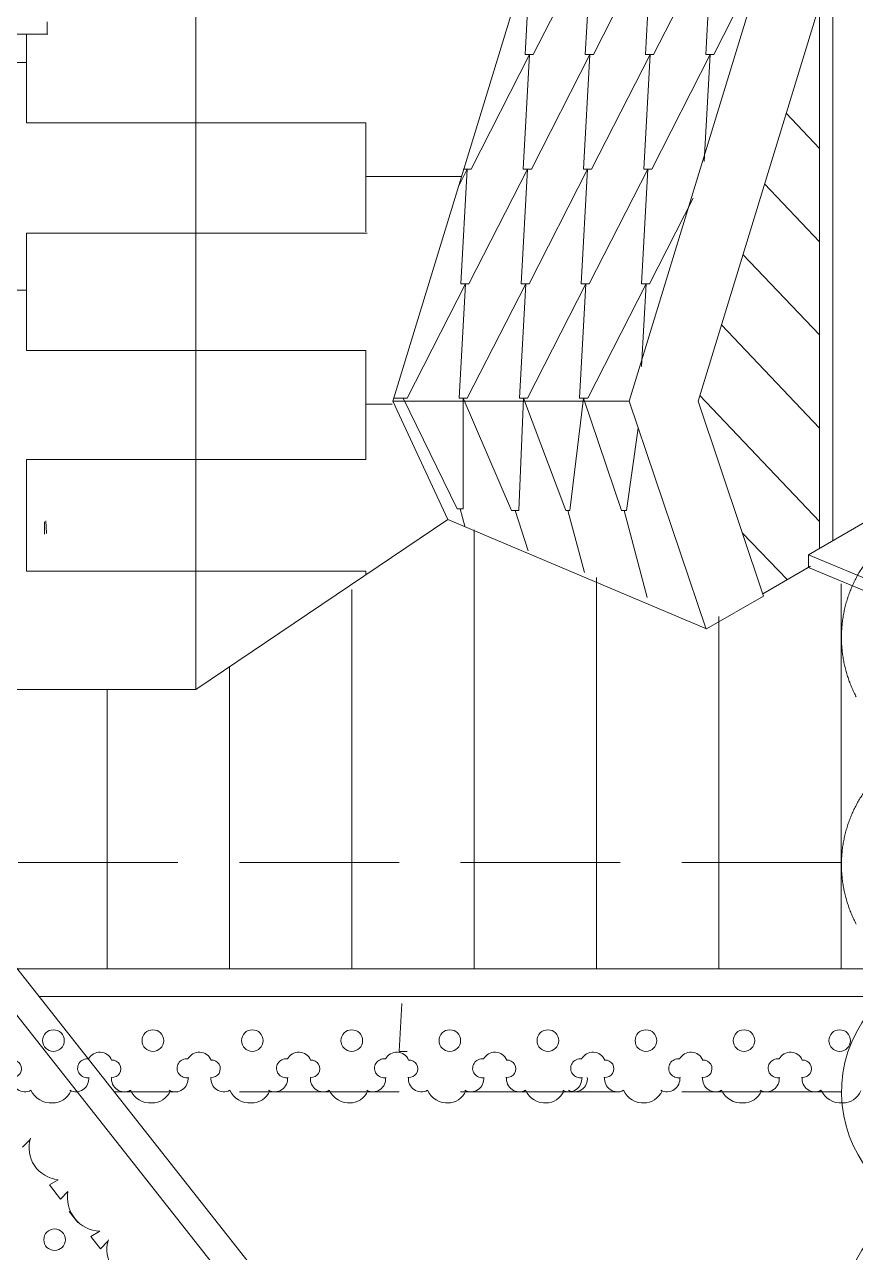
# Model space of a CAD drawing. Header units: millimetres. Extents: x 2399 to 111977, y 1313 to 59551.
# Drawn here: x 74084 to 75553, y 39727 to 41898 of the extents above; entities that cross this region are included whole.
import ezdxf

# ---------------------------------------------------------------- set-up
doc = ezdxf.new("R2010")
doc.units = ezdxf.units.MM
doc.linetypes.add('Невидимая', pattern=[391.222223, 282.222223, -109])
doc.layers.add('Basement level', color=252, linetype='Continuous', lineweight=13)
doc.layers.add('main line', color=7, linetype='Continuous', lineweight=13)
doc.layers.add('hatch1', color=7, linetype='Continuous', lineweight=20, true_color=0x6a6a6a)

msp = doc.modelspace()

# ---------------------------------------------------------------- linework, layer by layer
at = {"layer": 'Basement level', "color": 252, "linetype": 'Continuous', "lineweight": 13}
msp.add_line((74760.2242, 41237.3947), (74736.2725, 41237.3947), dxfattribs=at)
at = {"layer": 'hatch1', "color": 251, "linetype": 'Continuous', "lineweight": 20, "true_color": 0x6a6a6a}
for p, q in [((74983.2138, 41845.3438), (75086.5115, 42047.9935)), ((75086.5115, 42047.9935), (75075.3346, 41845.3438)), ((75089.6531, 41845.3438), (75192.9508, 42047.9935)), ((75192.9508, 42047.9935), (75181.774, 41845.3438)), ((75196.0925, 41845.3438), (75299.3902, 42047.9935)), ((75299.3902, 42047.9935), (75288.2133, 41845.3438)), ((75302.5318, 41845.3438), (75405.7001, 42047.7396)), ((74979.203, 42032.2352), (74968.8953, 41845.3438)), ((74873.5376, 41642.6941), (74976.8353, 41845.3438)), ((74976.8353, 41845.3438), (74965.6585, 41642.6941)), ((74983.2138, 41845.3438), (74968.8953, 41845.3438)), ((74979.977, 41642.6941), (75083.2747, 41845.3438)), ((75083.2747, 41845.3438), (75072.0978, 41642.6941)), ((75089.6531, 41845.3438), (75075.3346, 41845.3438)), ((75086.4163, 41642.6941), (75189.714, 41845.3438)), ((75189.714, 41845.3438), (75178.5372, 41642.6941)), ((75196.0925, 41845.3438), (75181.774, 41845.3438)), ((75192.8556, 41642.6941), (75296.1533, 41845.3438)), ((75296.1533, 41845.3438), (75285.7108, 41656.0085)), ((75302.5318, 41845.3438), (75288.2133, 41845.3438)), ((74851.4428, 41613.3935), (74866.3784, 41642.6941)), ((74866.3784, 41642.6941), (74855.2015, 41440.0444)), ((74873.5376, 41642.6941), (74859.2191, 41642.6941)), ((74869.52, 41440.0444), (74972.8177, 41642.6941)), ((74972.8177, 41642.6941), (74961.6409, 41440.0444)), ((74979.977, 41642.6941), (74965.6585, 41642.6941)), ((74975.9594, 41440.0444), (75079.2571, 41642.6941)), ((75079.2571, 41642.6941), (75068.0802, 41440.0444)), ((75086.4163, 41642.6941), (75072.0978, 41642.6941)), ((75082.3987, 41440.0444), (75185.6964, 41642.6941)), ((75185.6964, 41642.6941), (75174.5196, 41440.0444)), ((75192.8556, 41642.6941), (75178.5372, 41642.6941)), ((75188.838, 41440.0444), (75265.8179, 41591.0638)), ((74760.2242, 41237.3947), (74863.5219, 41440.0444)), ((74863.5219, 41440.0444), (74852.345, 41237.3947)), ((74869.52, 41440.0444), (74855.2015, 41440.0444)), ((74866.6635, 41237.3947), (74969.9612, 41440.0444)), ((74969.9612, 41440.0444), (74958.7844, 41237.3947)), ((74975.9594, 41440.0444), (74961.6409, 41440.0444)), ((74973.1029, 41237.3947), (75076.4005, 41440.0444)), ((75076.4005, 41440.0444), (75065.2237, 41237.3947)), ((75082.3987, 41440.0444), (75068.0802, 41440.0444)), ((75079.5422, 41237.3947), (75182.8399, 41440.0444)), ((75188.838, 41440.0444), (75174.5196, 41440.0444)), ((75182.8399, 41440.0444), (75174.7761, 41293.8377)), ((74848.437, 41041.7074), (74753.0649, 41237.3947)), ((74866.6635, 41237.3947), (74852.345, 41237.3947)), ((74859.5043, 41237.3947), (74944.7205, 41038.8841)), ((74859.5043, 41237.3947), (74859.5043, 41041.7074)), ((74957.4693, 41038.8841), (74965.9436, 41237.3947)), ((74973.1029, 41237.3947), (74958.7844, 41237.3947)), ((74965.9436, 41237.3947), (75041.0446, 41038.8841)), ((75072.3829, 41237.3947), (75048.1272, 41038.8841)), ((75079.5422, 41237.3947), (75065.2237, 41237.3947)), ((75072.3829, 41237.3947), (75139.4934, 41038.8841)), ((75147.9926, 41038.8841), (75168.7708, 41184.7369)), ((74859.5043, 41041.7074), (74848.437, 41041.7074)), ((74853.9706, 41041.7074), (74862.0783, 41011.4493)), ((74944.7205, 41038.8841), (74957.4693, 41038.8841)), ((74951.0949, 41038.8841), (74974.0628, 40967.6849)), ((75041.0446, 41038.8841), (75048.1272, 41038.8841)), ((75044.5859, 41038.8841), (75073.9477, 40929.3043)), ((75139.4934, 41038.8841), (75147.9926, 41038.8841)), ((75143.743, 41038.8841), (75184.8989, 40885.2885)), ((74750.8788, 40167.2627), (74746.1846, 40082.151)), ((74760.5031, 40082.151), (74746.1846, 40082.151))]:
    msp.add_line(p, q, dxfattribs=at)
at = {"layer": 'main line', "color": 7, "linetype": 'Continuous', "lineweight": 13}
for p, q in [((74386.3752, 43445.6337), (74386.3752, 40722.3835)), ((74734.6829, 41232.2053), (75134.4675, 42537.3894)), ((75152.7297, 41232.2053), (75552.5143, 42537.3894)), ((75274.5904, 41232.2053), (75552.5143, 42139.5485)), ((75513.2492, 42011.3591), (75513.2492, 40985.9204)), ((75489.6719, 41934.3858), (75489.6719, 40972.308)), ((74123.6614, 41903.2517), (74123.6614, 41881.3651)), ((73247.5345, 41881.3651), (74124.6059, 41881.3651)), ((74087.1651, 41881.3651), (74087.1651, 41724.2452)), ((74087.1651, 41830.9503), (73943.4255, 41830.9503)), ((75430.5651, 41741.4187), (75489.6719, 41679.2656)), ((74087.1651, 41724.2452), (74687.1651, 41724.2452)), ((74687.1651, 41532.0554), (74687.1651, 41724.2452)), ((74856.427, 41629.6653), (74687.1651, 41629.6653)), ((75392.3574, 41616.6812), (75489.6719, 41514.3512)), ((74689.4844, 41529.3666), (74087.1651, 41529.3666)), ((74087.1651, 41529.3666), (74087.1651, 41321.6752)), ((75354.1496, 41491.9437), (75489.6719, 41349.4368)), ((74087.1651, 41428.3803), (73909.43, 41428.3803)), ((75315.9419, 41367.2062), (75489.6719, 41184.5224)), ((74087.1651, 41321.6752), (74687.1651, 41321.6752)), ((74687.1651, 41129.4854), (74687.1651, 41321.6752)), ((73253.285, 41264.7277), (75001.0142, 39048.5934)), ((75277.7342, 41242.4688), (75489.6719, 41019.6081)), ((74733.9277, 41227.0953), (74687.1651, 41227.0953)), ((75152.7297, 41232.2053), (74734.6829, 41232.2053)), ((74734.6829, 41232.2053), (74832.1243, 41023.1556)), ((75152.7297, 41232.2053), (75288.8892, 40829.2843)), ((75274.5904, 41232.2053), (75390.2873, 40887.6225)), ((73253.285, 41181.978), (74936.744, 39047.3389)), ((74687.1651, 41129.4854), (74087.1651, 41129.4854)), ((74087.1651, 41129.4854), (74087.1651, 40931.8913)), ((74119.0139, 40996.9578), (74119.0139, 41018.8444)), ((74122.2645, 40998.588), (74121.32, 41020.4746)), ((74832.1243, 41023.1556), (74386.3752, 40722.3835)), ((74832.1243, 41023.1556), (75289.7411, 40829.5722)), ((75469.9193, 40960.9039), (75569.4425, 41018.3636)), ((74878.7087, 40228.5703), (74878.7087, 41004.95)), ((75353.3716, 40999.0774), (75432.3442, 40916.7366)), ((75469.9193, 40938.4306), (75469.9193, 40960.9039)), ((75469.9193, 40960.8807), (77219.7434, 40228.5703)), ((74087.1651, 40931.8913), (74687.1651, 40931.8913)), ((74687.1651, 40925.3434), (74687.1651, 40931.8913)), ((75388.9712, 40891.6952), (75473.4224, 40940.4531)), ((75469.9193, 40938.4306), (77167.3116, 40228.5703)), ((75095.0244, 40228.5703), (75095.0244, 40920.4121)), ((75527.6557, 40228.5703), (75527.6557, 40909.374)), ((74662.393, 40228.5703), (74662.393, 40899.141)), ((75390.2873, 40887.6225), (75289.7411, 40829.5722)), ((75311.3401, 40228.5703), (75311.3401, 40851.774)), ((74446.0773, 40228.5703), (74446.0773, 40762.6679)), ((73740.9592, 40722.3835), (74386.3752, 40722.3835)), ((74229.7616, 40228.5703), (74229.7616, 40722.3835)), ((77335.0492, 40228.5703), (74070.4388, 40228.5703)), ((77328.1466, 40179.4455), (74109.1805, 40179.4455)), ((74093.4678, 39926.4967), (74080.1249, 39913.082)), ((74127.4676, 39846.3308), (74142.9708, 39855.7118)), ((74147.0138, 39821.5019), (74127.4676, 39846.3308)), ((74160.3567, 39834.9166), (74147.0138, 39821.5019)), ((74162.6114, 39799.7197), (74177.9697, 39779.801)), ((74201.1153, 39755.1781), (74216.6186, 39764.559)), ((74217.8515, 39733.6061), (74201.1153, 39755.1781)), ((74231.1944, 39747.0209), (74217.8515, 39733.6061))]:
    msp.add_line(p, q, dxfattribs=at)
at = {"layer": 'main line', "color": 7, "linetype": 'Невидимая', "lineweight": 13}
for p, q in [((75528.3192, 40416.7965), (73921.9963, 40416.7965)), ((75528.285, 40011.0192), (74242.0079, 40011.0192))]:
    msp.add_line(p, q, dxfattribs=at)
at = {"layer": 'main line', "color": 7, "linetype": 'Continuous', "lineweight": 13, "flags": 128}
for points in [[(74022.2908, 40036.4966, -1.219803903), (74020.8604, 40069.1785, -0.63216014), (74061.8244, 40067.1802, -1.067465283), (74061.5896, 40036.4966, 0.60309642), (74094.9814, 40013.7303)], [(74022.2908, 40036.4966, -1.219803903), (74020.8604, 40069.1785, -0.63216014), (74061.8244, 40067.1802, -1.067465283), (74061.5896, 40036.4966, 0.60309642), (74094.9814, 40013.7303)], [(74022.2908, 40036.4966, -1.219803903), (74020.8604, 40069.1785, -0.63216014), (74061.8244, 40067.1802, -1.067465283), (74061.5896, 40036.4966, 0.60309642), (74094.9814, 40013.7303)], [(74022.2908, 40036.4966, -1.219803903), (74020.8604, 40069.1785, -0.63216014), (74061.8244, 40067.1802, -1.067465283), (74061.5896, 40036.4966, 0.60309642), (74094.9814, 40013.7303)], [(74022.2908, 40036.4966, -1.219803903), (74020.8604, 40069.1785, -0.63216014), (74061.8244, 40067.1802, -1.067465283), (74061.5896, 40036.4966, 0.60309642), (74094.9814, 40013.7303)], [(74022.2908, 40036.4966, -1.219803903), (74020.8604, 40069.1785, -0.63216014), (74061.8244, 40067.1802, -1.067465283), (74061.5896, 40036.4966, 0.60309642), (74094.9814, 40013.7303)], [(74198.1575, 40036.4966, -1.219803903), (74196.727, 40069.1785, -0.63216014), (74237.6911, 40067.1802, -1.067465283), (74237.4563, 40036.4966, 0.60309642), (74270.8481, 40013.7303)], [(74198.1575, 40036.4966, -1.219803903), (74196.727, 40069.1785, -0.63216014), (74237.6911, 40067.1802, -1.067465283), (74237.4563, 40036.4966, 0.60309642), (74270.8481, 40013.7303)], [(74198.1575, 40036.4966, -1.219803903), (74196.727, 40069.1785, -0.63216014), (74237.6911, 40067.1802, -1.067465283), (74237.4563, 40036.4966, 0.60309642), (74270.8481, 40013.7303)], [(74198.1575, 40036.4966, -1.219803903), (74196.727, 40069.1785, -0.63216014), (74237.6911, 40067.1802, -1.067465283), (74237.4563, 40036.4966, 0.60309642), (74270.8481, 40013.7303)], [(74198.1575, 40036.4966, -1.219803903), (74196.727, 40069.1785, -0.63216014), (74237.6911, 40067.1802, -1.067465283), (74237.4563, 40036.4966, 0.60309642), (74270.8481, 40013.7303)], [(74198.1575, 40036.4966, -1.219803903), (74196.727, 40069.1785, -0.63216014), (74237.6911, 40067.1802, -1.067465283), (74237.4563, 40036.4966, 0.60309642), (74270.8481, 40013.7303)], [(74374.0242, 40036.4966, -1.219803903), (74372.5937, 40069.1785, -0.63216014), (74413.5578, 40067.1802, -1.067465283), (74413.323, 40036.4966, 0.60309642), (74446.7148, 40013.7303)], [(74374.0242, 40036.4966, -1.219803903), (74372.5937, 40069.1785, -0.63216014), (74413.5578, 40067.1802, -1.067465283), (74413.323, 40036.4966, 0.60309642), (74446.7148, 40013.7303)], [(74374.0242, 40036.4966, -1.219803903), (74372.5937, 40069.1785, -0.63216014), (74413.5578, 40067.1802, -1.067465283), (74413.323, 40036.4966, 0.60309642), (74446.7148, 40013.7303)], [(74374.0242, 40036.4966, -1.219803903), (74372.5937, 40069.1785, -0.63216014), (74413.5578, 40067.1802, -1.067465283), (74413.323, 40036.4966, 0.60309642), (74446.7148, 40013.7303)], [(74374.0242, 40036.4966, -1.219803903), (74372.5937, 40069.1785, -0.63216014), (74413.5578, 40067.1802, -1.067465283), (74413.323, 40036.4966, 0.60309642), (74446.7148, 40013.7303)], [(74374.0242, 40036.4966, -1.219803903), (74372.5937, 40069.1785, -0.63216014), (74413.5578, 40067.1802, -1.067465283), (74413.323, 40036.4966, 0.60309642), (74446.7148, 40013.7303)], [(74549.8909, 40036.4966, -1.219803903), (74548.4604, 40069.1785, -0.63216014), (74589.4245, 40067.1802, -1.067465283), (74589.1897, 40036.4966, 0.60309642), (74622.5815, 40013.7303)], [(74549.8909, 40036.4966, -1.219803903), (74548.4604, 40069.1785, -0.63216014), (74589.4245, 40067.1802, -1.067465283), (74589.1897, 40036.4966, 0.60309642), (74622.5815, 40013.7303)], [(74549.8909, 40036.4966, -1.219803903), (74548.4604, 40069.1785, -0.63216014), (74589.4245, 40067.1802, -1.067465283), (74589.1897, 40036.4966, 0.60309642), (74622.5815, 40013.7303)], [(74549.8909, 40036.4966, -1.219803903), (74548.4604, 40069.1785, -0.63216014), (74589.4245, 40067.1802, -1.067465283), (74589.1897, 40036.4966, 0.60309642), (74622.5815, 40013.7303)], [(74549.8909, 40036.4966, -1.219803903), (74548.4604, 40069.1785, -0.63216014), (74589.4245, 40067.1802, -1.067465283), (74589.1897, 40036.4966, 0.60309642), (74622.5815, 40013.7303)], [(74549.8909, 40036.4966, -1.219803903), (74548.4604, 40069.1785, -0.63216014), (74589.4245, 40067.1802, -1.067465283), (74589.1897, 40036.4966, 0.60309642), (74622.5815, 40013.7303)], [(74723.3029, 40036.4966, -1.219803903), (74721.8724, 40069.1785, -0.63216014), (74762.8364, 40067.1802, -1.067465283), (74762.6017, 40036.4966, 0.60309642), (74795.9934, 40013.7303)], [(74723.3029, 40036.4966, -1.219803903), (74721.8724, 40069.1785, -0.63216014), (74762.8364, 40067.1802, -1.067465283), (74762.6017, 40036.4966, 0.60309642), (74795.9934, 40013.7303)], [(74723.3029, 40036.4966, -1.219803903), (74721.8724, 40069.1785, -0.63216014), (74762.8364, 40067.1802, -1.067465283), (74762.6017, 40036.4966, 0.60309642), (74795.9934, 40013.7303)], [(74723.3029, 40036.4966, -1.219803903), (74721.8724, 40069.1785, -0.63216014), (74762.8364, 40067.1802, -1.067465283), (74762.6017, 40036.4966, 0.60309642), (74795.9934, 40013.7303)], [(74723.3029, 40036.4966, -1.219803903), (74721.8724, 40069.1785, -0.63216014), (74762.8364, 40067.1802, -1.067465283), (74762.6017, 40036.4966, 0.60309642), (74795.9934, 40013.7303)], [(74723.3029, 40036.4966, -1.219803903), (74721.8724, 40069.1785, -0.63216014), (74762.8364, 40067.1802, -1.067465283), (74762.6017, 40036.4966, 0.60309642), (74795.9934, 40013.7303)], [(74896.7148, 40036.4966, -1.219803903), (74895.2844, 40069.1785, -0.63216014), (74936.2484, 40067.1802, -1.067465283), (74936.0136, 40036.4966, 0.60309642), (74969.4054, 40013.7303)], [(74896.7148, 40036.4966, -1.219803903), (74895.2844, 40069.1785, -0.63216014), (74936.2484, 40067.1802, -1.067465283), (74936.0136, 40036.4966, 0.60309642), (74969.4054, 40013.7303)], [(74896.7148, 40036.4966, -1.219803903), (74895.2844, 40069.1785, -0.63216014), (74936.2484, 40067.1802, -1.067465283), (74936.0136, 40036.4966, 0.60309642), (74969.4054, 40013.7303)], [(74896.7148, 40036.4966, -1.219803903), (74895.2844, 40069.1785, -0.63216014), (74936.2484, 40067.1802, -1.067465283), (74936.0136, 40036.4966, 0.60309642), (74969.4054, 40013.7303)], [(74896.7148, 40036.4966, -1.219803903), (74895.2844, 40069.1785, -0.63216014), (74936.2484, 40067.1802, -1.067465283), (74936.0136, 40036.4966, 0.60309642), (74969.4054, 40013.7303)], [(74896.7148, 40036.4966, -1.219803903), (74895.2844, 40069.1785, -0.63216014), (74936.2484, 40067.1802, -1.067465283), (74936.0136, 40036.4966, 0.60309642), (74969.4054, 40013.7303)], [(75070.1268, 40036.4966, -1.219803903), (75068.6963, 40069.1785, -0.63216014), (75109.6604, 40067.1802, -1.067465283), (75109.4256, 40036.4966, 0.60309642), (75142.8174, 40013.7303)], [(75070.1268, 40036.4966, -1.219803903), (75068.6963, 40069.1785, -0.63216014), (75109.6604, 40067.1802, -1.067465283), (75109.4256, 40036.4966, 0.60309642), (75142.8174, 40013.7303)], [(75070.1268, 40036.4966, -1.219803903), (75068.6963, 40069.1785, -0.63216014), (75109.6604, 40067.1802, -1.067465283), (75109.4256, 40036.4966, 0.60309642), (75142.8174, 40013.7303)], [(75070.1268, 40036.4966, -1.219803903), (75068.6963, 40069.1785, -0.63216014), (75109.6604, 40067.1802, -1.067465283), (75109.4256, 40036.4966, 0.60309642), (75142.8174, 40013.7303)], [(75070.1268, 40036.4966, -1.219803903), (75068.6963, 40069.1785, -0.63216014), (75109.6604, 40067.1802, -1.067465283), (75109.4256, 40036.4966, 0.60309642), (75142.8174, 40013.7303)], [(75070.1268, 40036.4966, -1.219803903), (75068.6963, 40069.1785, -0.63216014), (75109.6604, 40067.1802, -1.067465283), (75109.4256, 40036.4966, 0.60309642), (75142.8174, 40013.7303)], [(75243.5387, 40036.4966, -1.219803903), (75242.1083, 40069.1785, -0.63216014), (75283.0723, 40067.1802, -1.067465283), (75282.8376, 40036.4966, 0.60309642), (75316.2293, 40013.7303)], [(75243.5387, 40036.4966, -1.219803903), (75242.1083, 40069.1785, -0.63216014), (75283.0723, 40067.1802, -1.067465283), (75282.8376, 40036.4966, 0.60309642), (75316.2293, 40013.7303)], [(75243.5387, 40036.4966, -1.219803903), (75242.1083, 40069.1785, -0.63216014), (75283.0723, 40067.1802, -1.067465283), (75282.8376, 40036.4966, 0.60309642), (75316.2293, 40013.7303)], [(75243.5387, 40036.4966, -1.219803903), (75242.1083, 40069.1785, -0.63216014), (75283.0723, 40067.1802, -1.067465283), (75282.8376, 40036.4966, 0.60309642), (75316.2293, 40013.7303)], [(75243.5387, 40036.4966, -1.219803903), (75242.1083, 40069.1785, -0.63216014), (75283.0723, 40067.1802, -1.067465283), (75282.8376, 40036.4966, 0.60309642), (75316.2293, 40013.7303)], [(75243.5387, 40036.4966, -1.219803903), (75242.1083, 40069.1785, -0.63216014), (75283.0723, 40067.1802, -1.067465283), (75282.8376, 40036.4966, 0.60309642), (75316.2293, 40013.7303)], [(75419.4054, 40036.4966, -1.219803903), (75417.975, 40069.1785, -0.63216014), (75458.939, 40067.1802, -1.067465283), (75458.7043, 40036.4966, 0.60309642), (75492.096, 40013.7303)], [(75419.4054, 40036.4966, -1.219803903), (75417.975, 40069.1785, -0.63216014), (75458.939, 40067.1802, -1.067465283), (75458.7043, 40036.4966, 0.60309642), (75492.096, 40013.7303)], [(75419.4054, 40036.4966, -1.219803903), (75417.975, 40069.1785, -0.63216014), (75458.939, 40067.1802, -1.067465283), (75458.7043, 40036.4966, 0.60309642), (75492.096, 40013.7303)], [(75419.4054, 40036.4966, -1.219803903), (75417.975, 40069.1785, -0.63216014), (75458.939, 40067.1802, -1.067465283), (75458.7043, 40036.4966, 0.60309642), (75492.096, 40013.7303)], [(75419.4054, 40036.4966, -1.219803903), (75417.975, 40069.1785, -0.63216014), (75458.939, 40067.1802, -1.067465283), (75458.7043, 40036.4966, 0.60309642), (75492.096, 40013.7303)], [(75419.4054, 40036.4966, -1.219803903), (75417.975, 40069.1785, -0.63216014), (75458.939, 40067.1802, -1.067465283), (75458.7043, 40036.4966, 0.60309642), (75492.096, 40013.7303)], [(74196.9598, 40036.4966, -0.60309642), (74163.568, 40013.7303)], [(74196.9598, 40036.4966, -0.60309642), (74163.568, 40013.7303)], [(74196.9598, 40036.4966, -0.60309642), (74163.568, 40013.7303)], [(74196.9598, 40036.4966, -0.60309642), (74163.568, 40013.7303)], [(74196.9598, 40036.4966, -0.60309642), (74163.568, 40013.7303)], [(74196.9598, 40036.4966, -0.60309642), (74163.568, 40013.7303)], [(74372.8265, 40036.4966, -0.60309642), (74339.4347, 40013.7303)], [(74372.8265, 40036.4966, -0.60309642), (74339.4347, 40013.7303)], [(74372.8265, 40036.4966, -0.60309642), (74339.4347, 40013.7303)], [(74372.8265, 40036.4966, -0.60309642), (74339.4347, 40013.7303)], [(74372.8265, 40036.4966, -0.60309642), (74339.4347, 40013.7303)], [(74372.8265, 40036.4966, -0.60309642), (74339.4347, 40013.7303)], [(74548.6932, 40036.4966, -0.60309642), (74515.3014, 40013.7303)], [(74548.6932, 40036.4966, -0.60309642), (74515.3014, 40013.7303)], [(74548.6932, 40036.4966, -0.60309642), (74515.3014, 40013.7303)], [(74548.6932, 40036.4966, -0.60309642), (74515.3014, 40013.7303)], [(74548.6932, 40036.4966, -0.60309642), (74515.3014, 40013.7303)], [(74548.6932, 40036.4966, -0.60309642), (74515.3014, 40013.7303)], [(74722.1051, 40036.4966, -0.60309642), (74688.7134, 40013.7303)], [(74722.1051, 40036.4966, -0.60309642), (74688.7134, 40013.7303)], [(74722.1051, 40036.4966, -0.60309642), (74688.7134, 40013.7303)], [(74722.1051, 40036.4966, -0.60309642), (74688.7134, 40013.7303)], [(74722.1051, 40036.4966, -0.60309642), (74688.7134, 40013.7303)], [(74722.1051, 40036.4966, -0.60309642), (74688.7134, 40013.7303)], [(74761.404, 40036.4966, 0.017938026), (74762.5753, 40036.2527)], [(74761.404, 40036.4966, 0.017938026), (74762.5753, 40036.2527)], [(74761.404, 40036.4966, 0.017938026), (74762.5753, 40036.2527)], [(74761.404, 40036.4966, 0.017938026), (74762.5753, 40036.2527)], [(74761.404, 40036.4966, 0.017938026), (74762.5753, 40036.2527)], [(74761.404, 40036.4966, 0.017938026), (74762.5753, 40036.2527)], [(74895.5171, 40036.4966, -0.60309642), (74862.1253, 40013.7303)], [(74895.5171, 40036.4966, -0.60309642), (74862.1253, 40013.7303)], [(74895.5171, 40036.4966, -0.60309642), (74862.1253, 40013.7303)], [(74895.5171, 40036.4966, -0.60309642), (74862.1253, 40013.7303)], [(74895.5171, 40036.4966, -0.60309642), (74862.1253, 40013.7303)], [(74895.5171, 40036.4966, -0.60309642), (74862.1253, 40013.7303)], [(74934.8159, 40036.4966, 0.017938026), (74935.9873, 40036.2527)], [(74934.8159, 40036.4966, 0.017938026), (74935.9873, 40036.2527)], [(74934.8159, 40036.4966, 0.017938026), (74935.9873, 40036.2527)], [(74934.8159, 40036.4966, 0.017938026), (74935.9873, 40036.2527)], [(74934.8159, 40036.4966, 0.017938026), (74935.9873, 40036.2527)], [(74934.8159, 40036.4966, 0.017938026), (74935.9873, 40036.2527)], [(75068.9291, 40036.4966, -0.60309642), (75035.5373, 40013.7303)], [(75068.9291, 40036.4966, -0.60309642), (75035.5373, 40013.7303)], [(75068.9291, 40036.4966, -0.60309642), (75035.5373, 40013.7303)], [(75068.9291, 40036.4966, -0.60309642), (75035.5373, 40013.7303)], [(75068.9291, 40036.4966, -0.60309642), (75035.5373, 40013.7303)], [(75068.9291, 40036.4966, -0.60309642), (75035.5373, 40013.7303)], [(75078.815, 40036.4966, -0.60309642), (75045.4232, 40013.7303)], [(75078.815, 40036.4966, -0.60309642), (75045.4232, 40013.7303)], [(75078.815, 40036.4966, -0.60309642), (75045.4232, 40013.7303)], [(75078.815, 40036.4966, -0.60309642), (75045.4232, 40013.7303)], [(75078.815, 40036.4966, -0.60309642), (75045.4232, 40013.7303)], [(75078.815, 40036.4966, -0.60309642), (75045.4232, 40013.7303)], [(75108.2279, 40036.4966, 0.017938026), (75109.3993, 40036.2527)], [(75108.2279, 40036.4966, 0.017938026), (75109.3993, 40036.2527)], [(75108.2279, 40036.4966, 0.017938026), (75109.3993, 40036.2527)], [(75108.2279, 40036.4966, 0.017938026), (75109.3993, 40036.2527)], [(75108.2279, 40036.4966, 0.017938026), (75109.3993, 40036.2527)], [(75108.2279, 40036.4966, 0.017938026), (75109.3993, 40036.2527)], [(75242.341, 40036.4966, -0.60309642), (75208.9493, 40013.7303)], [(75242.341, 40036.4966, -0.60309642), (75208.9493, 40013.7303)], [(75242.341, 40036.4966, -0.60309642), (75208.9493, 40013.7303)], [(75242.341, 40036.4966, -0.60309642), (75208.9493, 40013.7303)], [(75242.341, 40036.4966, -0.60309642), (75208.9493, 40013.7303)], [(75242.341, 40036.4966, -0.60309642), (75208.9493, 40013.7303)], [(75281.6399, 40036.4966, 0.017938026), (75282.8112, 40036.2527)], [(75281.6399, 40036.4966, 0.017938026), (75282.8112, 40036.2527)], [(75281.6399, 40036.4966, 0.017938026), (75282.8112, 40036.2527)], [(75281.6399, 40036.4966, 0.017938026), (75282.8112, 40036.2527)], [(75281.6399, 40036.4966, 0.017938026), (75282.8112, 40036.2527)], [(75281.6399, 40036.4966, 0.017938026), (75282.8112, 40036.2527)], [(75418.2077, 40036.4966, -0.60309642), (75384.816, 40013.7303)], [(75418.2077, 40036.4966, -0.60309642), (75384.816, 40013.7303)], [(75418.2077, 40036.4966, -0.60309642), (75384.816, 40013.7303)], [(75418.2077, 40036.4966, -0.60309642), (75384.816, 40013.7303)], [(75418.2077, 40036.4966, -0.60309642), (75384.816, 40013.7303)], [(75418.2077, 40036.4966, -0.60309642), (75384.816, 40013.7303)], [(75457.5066, 40036.4966, 0.017938026), (75458.6779, 40036.2527)], [(75457.5066, 40036.4966, 0.017938026), (75458.6779, 40036.2527)], [(75457.5066, 40036.4966, 0.017938026), (75458.6779, 40036.2527)], [(75457.5066, 40036.4966, 0.017938026), (75458.6779, 40036.2527)], [(75457.5066, 40036.4966, 0.017938026), (75458.6779, 40036.2527)], [(75457.5066, 40036.4966, 0.017938026), (75458.6779, 40036.2527)], [(74132.9091, 39991.3868, -0.304535594), (74094.9814, 40013.7303)], [(74132.9091, 39991.3868, -0.304535594), (74094.9814, 40013.7303)], [(74132.9091, 39991.3868, -0.304535594), (74094.9814, 40013.7303)], [(74132.9091, 39991.3868, -0.304535594), (74094.9814, 40013.7303)], [(74132.9091, 39991.3868, -0.304535594), (74094.9814, 40013.7303)], [(74132.9091, 39991.3868, -0.304535594), (74094.9814, 40013.7303)], [(74165.6824, 40012.7454, -0.304535594), (74132.9091, 39991.3868)], [(74165.6824, 40012.7454, -0.304535594), (74132.9091, 39991.3868)], [(74165.6824, 40012.7454, -0.304535594), (74132.9091, 39991.3868)], [(74165.6824, 40012.7454, -0.304535594), (74132.9091, 39991.3868)], [(74165.6824, 40012.7454, -0.304535594), (74132.9091, 39991.3868)], [(74165.6824, 40012.7454, -0.304535594), (74132.9091, 39991.3868)], [(74308.7758, 39991.3868, -0.304535594), (74270.8481, 40013.7303)], [(74308.7758, 39991.3868, -0.304535594), (74270.8481, 40013.7303)], [(74308.7758, 39991.3868, -0.304535594), (74270.8481, 40013.7303)], [(74308.7758, 39991.3868, -0.304535594), (74270.8481, 40013.7303)], [(74308.7758, 39991.3868, -0.304535594), (74270.8481, 40013.7303)], [(74308.7758, 39991.3868, -0.304535594), (74270.8481, 40013.7303)], [(74341.5491, 40012.7454, -0.304535594), (74308.7758, 39991.3868)], [(74341.5491, 40012.7454, -0.304535594), (74308.7758, 39991.3868)], [(74341.5491, 40012.7454, -0.304535594), (74308.7758, 39991.3868)], [(74341.5491, 40012.7454, -0.304535594), (74308.7758, 39991.3868)], [(74341.5491, 40012.7454, -0.304535594), (74308.7758, 39991.3868)], [(74341.5491, 40012.7454, -0.304535594), (74308.7758, 39991.3868)], [(74484.6425, 39991.3868, -0.304535594), (74446.7148, 40013.7303)], [(74484.6425, 39991.3868, -0.304535594), (74446.7148, 40013.7303)], [(74484.6425, 39991.3868, -0.304535594), (74446.7148, 40013.7303)], [(74484.6425, 39991.3868, -0.304535594), (74446.7148, 40013.7303)], [(74484.6425, 39991.3868, -0.304535594), (74446.7148, 40013.7303)], [(74484.6425, 39991.3868, -0.304535594), (74446.7148, 40013.7303)], [(74517.4158, 40012.7454, -0.304535594), (74484.6425, 39991.3868)], [(74517.4158, 40012.7454, -0.304535594), (74484.6425, 39991.3868)], [(74517.4158, 40012.7454, -0.304535594), (74484.6425, 39991.3868)], [(74517.4158, 40012.7454, -0.304535594), (74484.6425, 39991.3868)], [(74517.4158, 40012.7454, -0.304535594), (74484.6425, 39991.3868)], [(74517.4158, 40012.7454, -0.304535594), (74484.6425, 39991.3868)], [(74660.5092, 39991.3868, -0.304535594), (74622.5815, 40013.7303)], [(74660.5092, 39991.3868, -0.304535594), (74622.5815, 40013.7303)], [(74660.5092, 39991.3868, -0.304535594), (74622.5815, 40013.7303)], [(74660.5092, 39991.3868, -0.304535594), (74622.5815, 40013.7303)], [(74660.5092, 39991.3868, -0.304535594), (74622.5815, 40013.7303)], [(74660.5092, 39991.3868, -0.304535594), (74622.5815, 40013.7303)], [(74690.8278, 40012.7454, -0.304535594), (74658.0544, 39991.3868)], [(74690.8278, 40012.7454, -0.304535594), (74658.0544, 39991.3868)], [(74690.8278, 40012.7454, -0.304535594), (74658.0544, 39991.3868)], [(74690.8278, 40012.7454, -0.304535594), (74658.0544, 39991.3868)], [(74690.8278, 40012.7454, -0.304535594), (74658.0544, 39991.3868)], [(74690.8278, 40012.7454, -0.304535594), (74658.0544, 39991.3868)], [(74833.9211, 39991.3868, -0.304535594), (74795.9934, 40013.7303)], [(74833.9211, 39991.3868, -0.304535594), (74795.9934, 40013.7303)], [(74833.9211, 39991.3868, -0.304535594), (74795.9934, 40013.7303)], [(74833.9211, 39991.3868, -0.304535594), (74795.9934, 40013.7303)], [(74833.9211, 39991.3868, -0.304535594), (74795.9934, 40013.7303)], [(74833.9211, 39991.3868, -0.304535594), (74795.9934, 40013.7303)], [(74864.2398, 40012.7454, -0.304535594), (74831.4664, 39991.3868)], [(74864.2398, 40012.7454, -0.304535594), (74831.4664, 39991.3868)], [(74864.2398, 40012.7454, -0.304535594), (74831.4664, 39991.3868)], [(74864.2398, 40012.7454, -0.304535594), (74831.4664, 39991.3868)], [(74864.2398, 40012.7454, -0.304535594), (74831.4664, 39991.3868)], [(74864.2398, 40012.7454, -0.304535594), (74831.4664, 39991.3868)], [(75007.3331, 39991.3868, -0.304535594), (74969.4054, 40013.7303)], [(75007.3331, 39991.3868, -0.304535594), (74969.4054, 40013.7303)], [(75007.3331, 39991.3868, -0.304535594), (74969.4054, 40013.7303)], [(75007.3331, 39991.3868, -0.304535594), (74969.4054, 40013.7303)], [(75007.3331, 39991.3868, -0.304535594), (74969.4054, 40013.7303)], [(75007.3331, 39991.3868, -0.304535594), (74969.4054, 40013.7303)], [(75037.6517, 40012.7454, -0.304535594), (75004.8784, 39991.3868)], [(75037.6517, 40012.7454, -0.304535594), (75004.8784, 39991.3868)], [(75037.6517, 40012.7454, -0.304535594), (75004.8784, 39991.3868)], [(75037.6517, 40012.7454, -0.304535594), (75004.8784, 39991.3868)], [(75037.6517, 40012.7454, -0.304535594), (75004.8784, 39991.3868)], [(75037.6517, 40012.7454, -0.304535594), (75004.8784, 39991.3868)], [(75180.7451, 39991.3868, -0.304535594), (75142.8174, 40013.7303)], [(75180.7451, 39991.3868, -0.304535594), (75142.8174, 40013.7303)], [(75180.7451, 39991.3868, -0.304535594), (75142.8174, 40013.7303)], [(75180.7451, 39991.3868, -0.304535594), (75142.8174, 40013.7303)], [(75180.7451, 39991.3868, -0.304535594), (75142.8174, 40013.7303)], [(75180.7451, 39991.3868, -0.304535594), (75142.8174, 40013.7303)], [(75211.0637, 40012.7454, -0.304535594), (75178.2903, 39991.3868)], [(75211.0637, 40012.7454, -0.304535594), (75178.2903, 39991.3868)], [(75211.0637, 40012.7454, -0.304535594), (75178.2903, 39991.3868)], [(75211.0637, 40012.7454, -0.304535594), (75178.2903, 39991.3868)], [(75211.0637, 40012.7454, -0.304535594), (75178.2903, 39991.3868)], [(75211.0637, 40012.7454, -0.304535594), (75178.2903, 39991.3868)], [(75354.157, 39991.3868, -0.304535594), (75316.2293, 40013.7303)], [(75354.157, 39991.3868, -0.304535594), (75316.2293, 40013.7303)], [(75354.157, 39991.3868, -0.304535594), (75316.2293, 40013.7303)], [(75354.157, 39991.3868, -0.304535594), (75316.2293, 40013.7303)], [(75354.157, 39991.3868, -0.304535594), (75316.2293, 40013.7303)], [(75354.157, 39991.3868, -0.304535594), (75316.2293, 40013.7303)], [(75386.9304, 40012.7454, -0.304535594), (75354.157, 39991.3868)], [(75386.9304, 40012.7454, -0.304535594), (75354.157, 39991.3868)], [(75386.9304, 40012.7454, -0.304535594), (75354.157, 39991.3868)], [(75386.9304, 40012.7454, -0.304535594), (75354.157, 39991.3868)], [(75386.9304, 40012.7454, -0.304535594), (75354.157, 39991.3868)], [(75386.9304, 40012.7454, -0.304535594), (75354.157, 39991.3868)], [(75530.0237, 39991.3868, -0.304535594), (75492.096, 40013.7303)], [(75530.0237, 39991.3868, -0.304535594), (75492.096, 40013.7303)], [(75530.0237, 39991.3868, -0.304535594), (75492.096, 40013.7303)], [(75530.0237, 39991.3868, -0.304535594), (75492.096, 40013.7303)], [(75530.0237, 39991.3868, -0.304535594), (75492.096, 40013.7303)], [(75530.0237, 39991.3868, -0.304535594), (75492.096, 40013.7303)], [(75562.7971, 40012.7454, -0.304535594), (75530.0237, 39991.3868)], [(75562.7971, 40012.7454, -0.304535594), (75530.0237, 39991.3868)], [(75562.7971, 40012.7454, -0.304535594), (75530.0237, 39991.3868)], [(75562.7971, 40012.7454, -0.304535594), (75530.0237, 39991.3868)], [(75562.7971, 40012.7454, -0.304535594), (75530.0237, 39991.3868)], [(75562.7971, 40012.7454, -0.304535594), (75530.0237, 39991.3868)]]:
    msp.add_lwpolyline(points, format="xyb", dxfattribs=at)
at = {"layer": 'main line', "color": 7, "linetype": 'Continuous', "lineweight": 13}
for centre in [(74134.7161, 40101.6093), (74134.7161, 40101.6093), (74134.7161, 40101.6093), (74134.7161, 40101.6093), (74134.7161, 40101.6093), (74134.7161, 40101.6093), (74310.5828, 40101.6093), (74310.5828, 40101.6093), (74310.5828, 40101.6093), (74310.5828, 40101.6093), (74310.5828, 40101.6093), (74310.5828, 40101.6093), (74486.4495, 40101.6093), (74486.4495, 40101.6093), (74486.4495, 40101.6093), (74486.4495, 40101.6093), (74486.4495, 40101.6093), (74486.4495, 40101.6093), (74662.3162, 40101.6093), (74662.3162, 40101.6093), (74662.3162, 40101.6093), (74662.3162, 40101.6093), (74662.3162, 40101.6093), (74662.3162, 40101.6093), (74835.7281, 40101.6093), (74835.7281, 40101.6093), (74835.7281, 40101.6093), (74835.7281, 40101.6093), (74835.7281, 40101.6093), (74835.7281, 40101.6093), (75009.1401, 40101.6093), (75009.1401, 40101.6093), (75009.1401, 40101.6093), (75009.1401, 40101.6093), (75009.1401, 40101.6093), (75009.1401, 40101.6093), (75182.5521, 40101.6093), (75182.5521, 40101.6093), (75182.5521, 40101.6093), (75182.5521, 40101.6093), (75182.5521, 40101.6093), (75182.5521, 40101.6093), (75355.964, 40101.6093), (75355.964, 40101.6093), (75355.964, 40101.6093), (75355.964, 40101.6093), (75355.964, 40101.6093), (75355.964, 40101.6093), (75525.1019, 40101.6093), (75525.1019, 40101.6093), (75525.1019, 40101.6093), (75525.1019, 40101.6093), (75525.1019, 40101.6093), (75525.1019, 40101.6093), (74136.806, 39749.5944), (74136.806, 39749.5944), (74136.806, 39749.5944), (74136.806, 39749.5944), (74136.806, 39749.5944), (74136.806, 39749.5944)]:
    msp.add_circle(centre, 19.1338, dxfattribs=at)
at = {"layer": 'main line', "color": 7, "linetype": 'Невидимая', "lineweight": 13}
for centre in [(75753.285, 40814.7303), (75753.285, 40412.8748)]:
    msp.add_arc(centre, 225, 296.7457516, 243.2542484, dxfattribs=at)
at = {"layer": 'main line', "color": 7, "linetype": 'Continuous', "lineweight": 13}
for centre, radius, start, end in [((75753.285, 40011.0192), 225, 296.7457516, 243.2542484), ((74148.2782, 39912.1257), 56.663, 162.7135398, 264.6255385), ((74219.1159, 39824.2299), 59.7232, 169.692115, 267.6035061), ((75753.285, 39609.1637), 225, 296.7457516, 243.2542484), ((74286.0048, 39732.6498), 56.663, 171.1725051, 264.6255385), ((74286.0048, 39732.6498), 56.663, 162.7135398, 171.1725051)]:
    msp.add_arc(centre, radius, start, end, dxfattribs=at)

doc.saveas('drawing.dxf')
